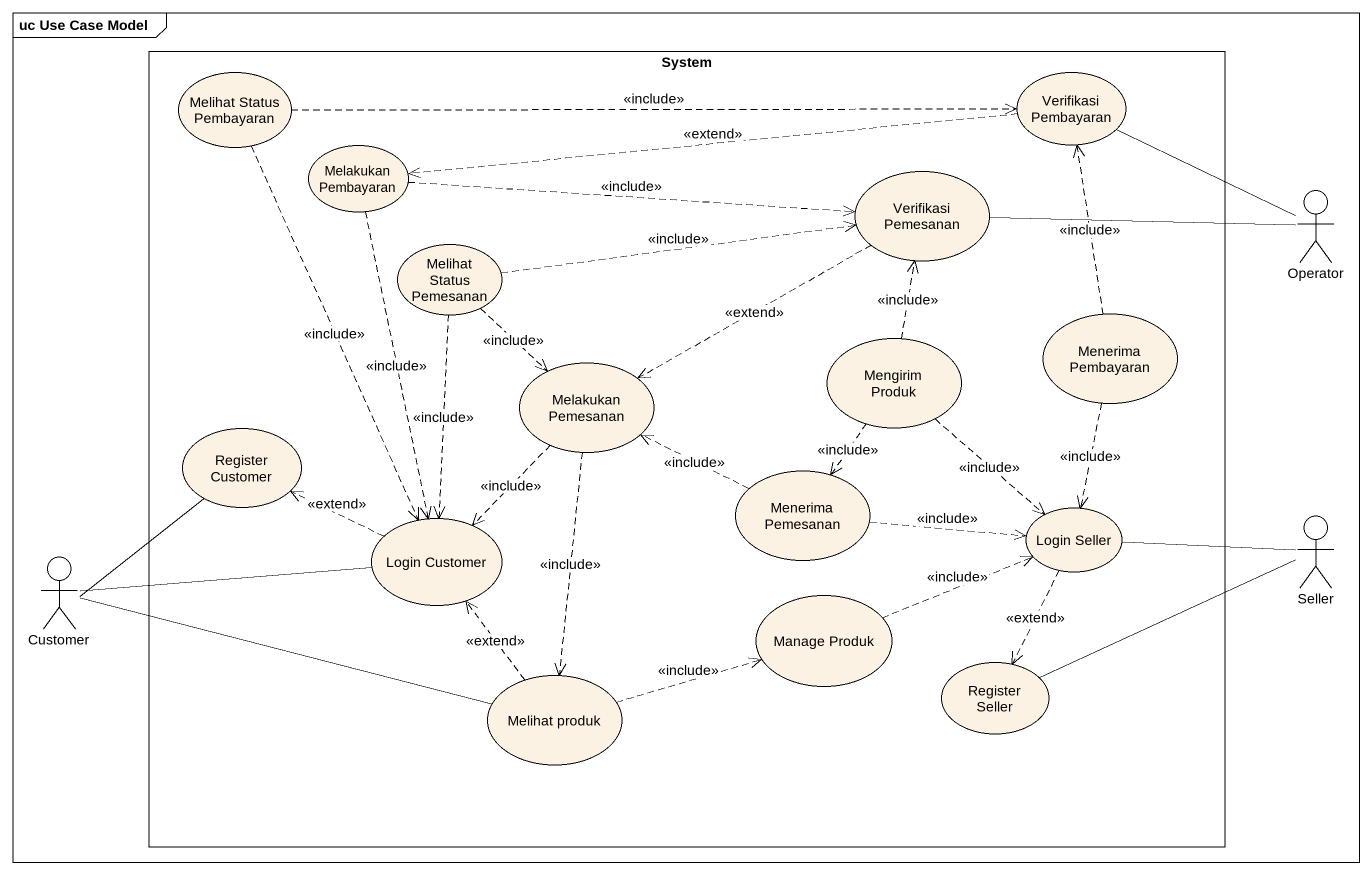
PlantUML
@startuml
mainframe uc Use Case Model
rectangle System {
  usecase "Melihat Status Pembayaran" as Melihat_Status_Pembayaran
  usecase "Verifikasi Pembayaran" as Verifikasi_Pembayaran
  usecase "Melakukan Pembayaran" as Melakukan_Pembayaran
  usecase "Verifikasi Pemesanan" as Verifikasi_Pemesanan
  usecase "Melihat Status Pemesanan" as Melihat_Status_Pemesanan
  usecase "Mengirim Produk" as Mengirim_Produk
  usecase "Menerima Pembayaran" as Menerima_Pembayaran
  usecase "Melakukan Pemesanan" as Melakukan_Pemesanan
  usecase "Register Customer" as Register_Customer
  usecase "Login Customer" as Login_Customer
  usecase "Menerima Pemesanan" as Menerima_Pemesanan
  usecase "Login Seller" as Login_Seller
  usecase "Manage Produk" as Manage_Produk
  usecase "Melihat produk" as Melihat_produk
  usecase "Register Seller" as Register_Seller
}
actor Operator
actor Seller
actor Customer
Melihat_Status_Pembayaran .right.> Verifikasi_Pembayaran : <<include>>
Melihat_Status_Pembayaran ..> Login_Customer : <<include>>
Verifikasi_Pembayaran .left.> Melakukan_Pembayaran : <<extend>>
Melakukan_Pembayaran .right.> Verifikasi_Pemesanan : <<include>>
Melakukan_Pembayaran ..> Login_Customer : <<include>>
Verifikasi_Pemesanan .left.> Melakukan_Pemesanan : <<extend>>
Operator -left- Verifikasi_Pembayaran
Operator -left- Verifikasi_Pemesanan
Melihat_Status_Pemesanan .right.> Verifikasi_Pemesanan : <<include>>
Melihat_Status_Pemesanan ..> Melakukan_Pemesanan : <<include>>
Melihat_Status_Pemesanan ..> Login_Customer : <<include>>
Mengirim_Produk .up.> Verifikasi_Pemesanan : <<include>>
Mengirim_Produk ..> Menerima_Pemesanan : <<include>>
Mengirim_Produk ..> Login_Seller : <<include>>
Menerima_Pembayaran .up.> Verifikasi_Pembayaran : <<include>>
Menerima_Pembayaran ..> Login_Seller : <<include>>
Melakukan_Pemesanan ..> Login_Customer : <<include>>
Melakukan_Pemesanan ..> Melihat_produk : <<include>>
Login_Customer .left.> Register_Customer : <<extend>>
Menerima_Pemesanan .left.> Melakukan_Pemesanan : <<include>>
Menerima_Pemesanan .right.> Login_Seller : <<include>>
Login_Seller ..> Register_Seller : <<extend>>
Seller -left- Login_Seller
Seller -left- Register_Seller
Customer -up- Register_Customer
Customer -right- Login_Customer
Customer -right- Melihat_produk
Manage_Produk .right.> Login_Seller : <<include>>
Melihat_produk .up.> Login_Customer : <<extend>>
Melihat_produk .right.> Manage_Produk : <<include>>
@enduml
